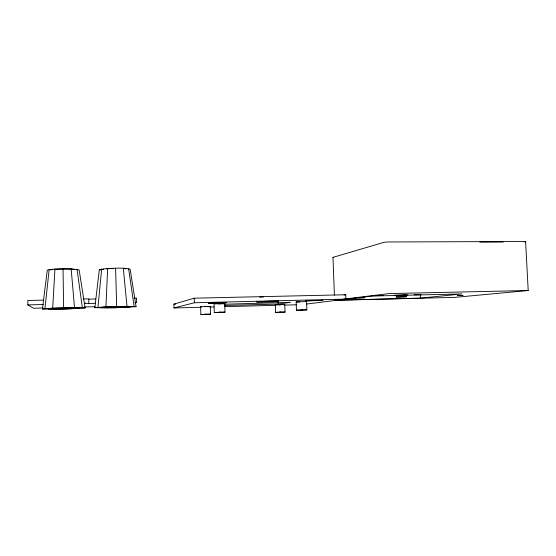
<?xml version="1.0" encoding="UTF-8"?>
<svg xmlns="http://www.w3.org/2000/svg" width="556" height="556" viewBox="0 0 556 556"><rect width="100%" height="100%" fill="white"/><g stroke="black" fill="none" stroke-linecap="round" stroke-linejoin="round"><path stroke-width="0.83" d="M94.854 307.683L105.946 306.836L107.635 268.451C115.085 268.499 122.911 267.29 130.153 269.25L136.06 306.655L114.585 307.815L94.854 307.683L99.336 269.632L107.635 268.451M42.451 308.99L52.702 308.149L54.94 269.083L63.043 268.812L71.168 268.889L79.147 269.882L85.096 307.927L64.218 309.087L42.451 308.99L47.26 270.272L49.157 269.618L54.94 269.083M97.939 307.28L101.672 268.986M44.939 308.594L49.157 269.618M200.612 306.731L210.314 306.425L210.529 314.161L200.876 314.481L200.612 306.731L201.675 306.78M284.755 304.521L275.352 304.834L275.602 312.368L280.53 312.291L285.013 312.055L284.762 304.507L275.408 304.848M95.66 303.298L88.821 303.458L88.807 298.968L83.254 298.857M88.821 303.458L84.79 303.215M210.307 306.439L207.61 306.641M219.766 312.416L214.275 312.479L214.032 303.91L224.756 303.576L225.006 312.138L218.584 312.34L219.613 312.284M296.16 301.901L306.565 301.54L306.863 309.866L296.452 310.22L296.16 301.901L299.865 301.929M214.275 312.479L225.006 312.138M224.756 303.576L221.163 303.854M306.544 301.56L306.141 301.623M306.842 309.873L296.452 310.22M135.247 303.041L136.658 302.332L136.561 298.072L134.003 298.134M334.399 295.125L332.968 257.365L383.411 242.499A4.33 0.452 -2.8 0 1 389.033 241.971L523.669 241.506A4.281 0.389 -3.6 0 1 524.906 241.971M200.911 307.253L174 307.948L173.903 304.139L194.218 298.176L345.749 294.756L345.915 299.107L306.738 304.021M174 307.948L194.343 302.77L345.915 299.107M275.602 312.361L285.013 312.048M525.601 241.735L528.2 290.517L454.579 297.39L334.594 300.275L337.367 299.913M200.876 314.481L210.488 314.147M224.151 304.243L290.496 302.332L278.174 304.09L224.714 305.439M220.711 312.277L219.78 312.326M344.046 295L345.749 294.756M339.09 299.691L341.676 299.371M343.393 299.149L388.978 293.589L528.2 290.517M364.521 296.55L364.569 297.731L359.093 297.988M204.768 314.349L206.637 314.286L204.719 314.349M395.914 295.368L406.255 294.993L406.332 296.737L395.983 297.112M416.68 294.715L419.829 294.506L418.668 294.631M420.454 298.141L461.946 293.95L372.756 296.021L339.876 300.115L420.454 298.141L420.294 294.666L421.073 294.576L414.095 294.777M84.387 303.451L85.534 303.354L84.436 303.305M301.526 310.026C298.975 310.165 304.66 309.956 301.637 310.019M52.702 308.149L74.518 307.614L85.096 307.927M105.946 306.836L127.011 306.314L136.06 306.655M219.37 303.708C216.36 303.896 222.476 303.59 219.418 303.778M219.731 312.284L220.704 312.27M173.903 304.139L175.64 304.097M43.062 308.003L33.541 308.232L27.863 304.89L27.8 300.476L43.243 300.136M84.609 306.975L94.993 306.717M209.598 307.03L213.935 306.919M224.353 306.648L275.581 305.334M284.262 305.112L296.417 304.799M371.86 295.75L383.55 295.514M394.273 295.229L407.909 294.951M27.863 304.89L43.305 304.528M134.948 302.374L136.658 302.332M354.547 297.967L364.569 297.731M406.332 296.737L396.623 296.967L396.546 295.215M88.745 299.128L95.576 298.982M479.863 242.138L503.187 242.055M333.822 257.56L332.968 257.365M99.336 269.632L100.56 270.021M128.617 268.659L134.086 306.377M77.048 269.285L82.364 307.663M123.307 268.263L127.011 306.314M71.168 268.889L74.518 307.614M404.775 295.16L404.851 296.904M278.125 302.534L278.174 304.09M115.599 268.187L116.663 306.474M194.218 298.176L194.343 302.77M63.043 268.812L63.606 307.788M50.728 269.917A13.024 1.015 -0.6 0 1 52.049 269.667M54.703 269.389A13.024 1.015 -0.6 0 1 63.085 269.048M63.919 269.041A13.024 1.015 -0.6 0 1 74.233 269.396M259.694 297.203A10.932 0.424 -1.9 0 1 263.495 296.974M102.492 269.403A12.6 1.001 -0.9 0 1 103.583 269.153M106.543 268.805A12.6 1.001 -0.9 0 1 113.049 268.465M123.404 268.562A12.6 1.001 -0.9 0 1 126.191 268.819M208.493 303.235L226.216 302.714L208.493 303.235M305.8 300.893L322.89 300.323L305.8 300.893M457.366 295.646L462.96 295.438L457.366 295.646M279.147 304.695L280.988 304.639L279.147 304.695M204.532 306.599L206.429 306.544L204.532 306.599M279.397 312.236L281.239 312.173L279.432 312.229M72.412 307.822L71.536 307.829A15.999 0.493 -1.4 0 0 49.95 308.545A15.999 0.493 -1.4 0 0 55.663 309.073L56.531 309.066A15.999 0.493 -1.4 0 0 77.715 308.351A15.999 0.493 -1.4 0 0 72.412 307.822M107.593 307.781L106.787 307.788A15.478 0.48 -1.5 0 1 102.624 307.232A15.478 0.48 -1.5 0 1 123.842 306.53L124.655 306.523A15.478 0.48 -1.5 0 1 128.436 307.079A15.478 0.48 -1.5 0 1 107.593 307.781M261.765 302.11A10.939 0.361 -1.9 0 0 278.653 301.269A10.939 0.361 -1.9 0 0 262.793 301.442A10.939 0.361 -1.9 0 0 261.765 302.11"/></g></svg>
